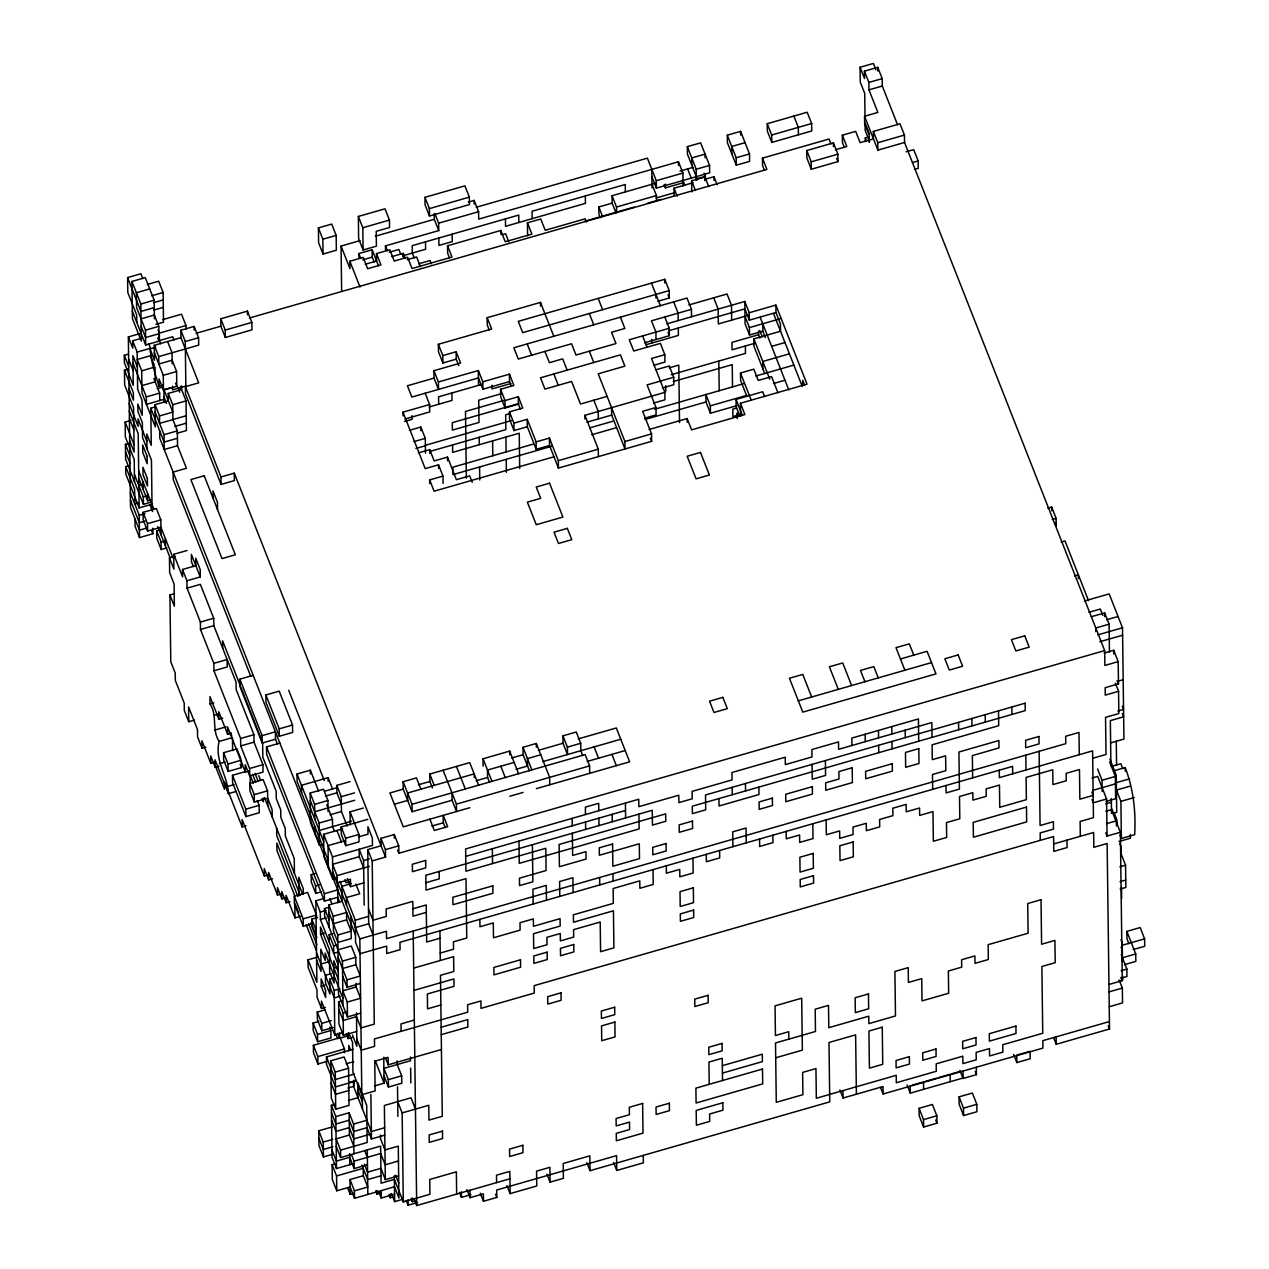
<?xml version="1.0" encoding="UTF-8"?>
<svg xmlns="http://www.w3.org/2000/svg" width="1269" height="1269" viewBox="0 0 1269 1269"><rect width="100%" height="100%" fill="white"/><g stroke="black" fill="none" stroke-linecap="round" stroke-linejoin="round"><path stroke-width="1.5" d="M136.782 322.405L136.687 314.998L127.788 292.409L127.598 277.578L140.922 273.755L142.826 278.593M864.998 115.669L864.728 93.398L860.271 82.12L860.081 67.273L873.405 63.45L875.943 69.906M131.944 281.448L140.843 304.021L141.319 341.123L132.42 318.535L131.944 281.448L145.269 277.625L154.168 300.198L154.406 318.757M318.408 227.912L331.717 224.09L336.174 235.384L336.364 250.215L323.04 254.038L318.598 242.76L318.408 227.912L322.849 239.207L323.04 254.038M358.35 216.444L384.999 208.798L389.44 220.092L389.535 227.5L376.211 231.323L376.401 246.17L363.093 249.993L358.635 238.699L358.35 216.444L362.807 227.738L363.093 249.993M424.941 197.329L464.898 185.861L469.34 197.139L469.435 204.563L429.493 216.031L425.036 204.737L424.941 197.329L429.398 208.608L429.493 216.031M860.081 67.273L864.538 78.567L864.443 71.143L877.751 67.32L882.209 78.615L882.304 86.038L897.548 124.743M147.267 284.494L158.688 281.21L163.13 292.505L163.511 322.183L155.897 324.372M149.71 288.904L136.402 292.742L136.592 307.574L145.491 330.162L145.681 344.994L158.99 341.171L158.799 326.339L154.358 315.045L141.033 318.868M322.849 239.207L336.174 235.384M362.807 227.738L389.44 220.092M429.398 208.608L469.34 197.139M869.202 142.398L869.106 134.974L864.649 123.68L864.554 116.256L877.878 112.433L868.979 89.861L868.884 82.437L882.209 78.615M468.435 202.057L474.146 200.423L478.603 211.701L478.699 219.125L678.455 161.766L682.912 173.06L683.071 186.051M151.709 295.788L163.13 292.505M868.979 89.861L882.304 86.038M341.631 290.585L341.06 246.075L360.095 240.602M375.307 236.24L434.284 219.299L434.22 213.747M476.145 207.291L647.38 158.133L656.279 180.706L656.374 188.129L709.641 172.838L709.545 165.414L700.647 142.842L687.338 146.665L687.417 154.072L697.585 179.881M727.28 135.18L740.604 131.357L749.503 153.946L749.598 161.369L736.274 165.192L727.375 142.604L727.28 135.18L736.179 157.768L736.274 165.192M767.237 123.712L807.195 112.243L811.637 123.537L811.732 130.961L771.774 142.429L767.333 131.135L767.237 123.712L771.679 135.006L771.774 142.429M140.843 304.021L154.168 300.198M153.708 302.656L163.225 299.928M385.506 249.596L385.459 245.885L438.741 230.593L438.646 223.185L478.603 211.701M154.263 307.621L140.938 311.444L127.598 277.578M153.803 310.08L163.32 307.352M358.873 257.242L358.826 253.546L372.15 249.723L378.495 265.84M745.046 142.651L731.737 146.474L731.832 153.898M771.679 135.006L811.637 123.537M341.06 246.075L349.958 268.647L349.863 261.24L363.188 257.417L367.629 268.695L380.954 264.872L376.496 253.594L389.821 249.771L394.262 261.049L407.587 257.226L412.028 268.52L451.986 257.052L447.545 245.758L500.811 230.466L505.252 241.76L531.901 234.115L527.444 222.821L540.768 218.998L545.21 230.292L585.168 218.823L586.437 222.043M362.728 259.859L372.245 257.131L372.15 249.723M389.361 252.214L398.878 249.485L400.782 254.323M162.511 319.677L181.53 314.22L185.988 325.498L186.035 329.21M680.01 171.109L693.318 167.286M365.186 264.285L376.592 261.002L376.496 253.594M391.82 256.639L403.225 253.356L405.144 258.194M656.279 180.706L682.912 173.06M696.364 180.372L696.221 169.237L709.545 165.414M736.179 157.768L749.503 153.946M402.781 255.815L425.607 249.263L425.512 241.84M615.973 212.827L612.15 203.151L612.055 195.727L655.819 183.164M145.491 330.162L158.799 326.339M147.045 527.967L139.431 530.156L130.533 507.568L128.359 336.935L139.78 333.652M407.127 259.685L416.644 256.957L420.451 266.633M764.461 170.395L762.558 165.557L762.463 158.149L829.054 139.019L830.957 143.857M844.377 147.458L842.457 142.62L842.362 135.196L855.687 131.373L860.128 142.667L873.453 138.844L873.358 131.421L899.991 123.775L904.448 135.069L904.543 142.493L1104.68 650.585L1104.871 665.432L1118.195 661.609L1113.738 650.315L1104.236 653.043M128.359 336.935L132.801 348.214L132.706 340.806L142.223 338.062M160.719 343.804L159.434 340.568L159.339 333.144L185.988 325.498M501.81 234.828L505.617 233.734L508.79 241.808M600.205 217.618L598.936 214.398L598.841 206.974L612.15 203.151M664.163 184.624L665.432 187.86L682.548 182.942M695.872 179.119L705.374 176.391L704.105 173.155M158.895 333.747L145.586 337.57L141.129 326.292M691.764 191.936L691.621 180.801L704.929 176.978L708.736 186.654M674.125 195.6L674.045 188.177L693.064 182.72M704.485 179.437L713.987 176.708L717.175 184.766M221.076 484.409L220.98 476.985L234.289 473.163L234.384 480.586L221.076 484.409L185.496 394.072L185.401 386.664L198.71 382.841L180.928 337.665L180.832 330.257L194.141 326.434L198.599 337.713L198.694 345.136L158.736 356.605L158.831 364.029L172.14 360.206L176.597 371.5L176.788 386.331L163.463 390.154L159.022 378.876L159.117 386.284L162.924 385.189M220.774 318.789L247.423 311.127L251.865 322.421L251.96 329.845L225.327 337.491L220.869 326.196L220.774 318.789L225.232 330.067L225.327 337.491M806.767 150.535L833.4 142.889L837.857 154.184L837.952 161.607L811.303 169.253L806.862 157.959L806.767 150.535L811.208 161.829L811.303 169.253M418.643 263.825L430.064 260.557L431.333 263.778M616.575 212.589L616.512 207.021L656.454 195.553L652.012 184.259M159.434 340.568L172.758 336.745L174.027 339.981M656.01 198.012L675.029 192.539M865.331 141.636L865.284 137.924L869.091 136.83M584.708 221.266L634.183 207.069M647.491 203.246L660.816 199.423M155.738 347.23L150.028 348.864L154.469 360.158L154.279 345.311L180.928 337.665M196.14 333.303L220.869 326.196M249.406 318.011L766.904 169.427L762.463 158.149M835.399 149.774L846.82 146.49L842.362 135.196M137.353 366.931L132.896 355.637L133.277 385.316L124.378 362.728L124.283 355.32L128.09 354.225M152.09 510.233L151.455 460.155L142.556 437.583L142.366 422.736L137.909 411.442L137.813 404.034L142.271 415.312L142.08 400.481L137.639 389.186L137.163 352.084L150.472 348.261L148.568 343.423M172.473 386.173L172.521 389.884L185.845 386.062L185.274 341.535L198.599 337.713M225.232 330.067L251.865 322.421M811.208 161.829L837.857 154.184M904.543 142.493L877.894 150.139L877.799 142.715L904.448 135.069M129.676 440.803L134.133 452.097L133.562 407.571L124.663 384.999L124.473 370.151L128.28 369.057M181.53 385.903L181.578 389.615L168.269 393.438L168.365 400.845L155.04 404.668L155.326 426.939L141.985 393.057L141.7 370.802L155.024 366.979L155.215 381.81L141.89 385.633M906.082 151.82L913.696 149.631L918.137 160.925L918.233 168.349L914.426 169.427M163.463 390.154L163.273 375.323L176.597 371.5M912.427 162.559L918.137 160.925M157.197 388.695L162.908 387.045M164.082 402.543L163.907 389.567L169.618 387.917M163.558 399.434L146.427 404.351L146.332 396.927L159.656 393.104L153.93 378.59M146.998 448.861L146.807 434.03L151.265 445.324L150.789 408.221L154.596 407.127M250.723 676.298L173.219 479.523L173.123 472.1L186.432 468.277L177.533 445.689L177.359 430.857L172.901 419.563L172.711 404.716L186.035 400.893L180.309 386.379M489.184 329.956L487.28 325.118L487.185 317.71L540.467 302.403L553.807 336.285M134.514 481.776L134.228 459.505L125.33 436.933L125.139 422.085L130.85 420.451M186.226 415.74L159.593 423.386L159.497 415.962L172.806 412.139L163.907 389.567M442.913 362.997L442.818 355.574L456.126 351.751L456.221 359.175L442.913 362.997L438.455 351.703L438.36 344.296L491.642 328.988L487.185 317.71M664.766 279.291L518.275 321.343L522.717 332.637L669.223 290.585L664.766 279.291L664.813 283.003M174.9 426.432L186.321 423.164M151.011 502.159L143.413 504.348L125.615 459.188L125.425 444.34L129.232 443.262M177.533 445.689L164.224 449.512L164.034 434.68L177.359 430.857M176.899 433.3L186.416 430.572L186.035 400.893M177.454 438.265L164.129 442.088L150.789 408.221M657.897 301.276L669.318 297.993L669.223 290.585M433.935 370.691L438.392 381.985L438.487 389.409L434.03 378.114L433.935 370.691L460.584 363.045L456.126 351.751M152.47 504.079L139.146 507.901L125.805 474.019L125.71 466.611L129.517 465.517M434.03 378.114L407.397 385.76L411.854 397.054L478.445 377.94L482.886 389.218L509.519 381.572L509.424 374.165L482.791 381.81L482.886 389.218M688.972 304.925L727.026 293.996L731.483 305.29L731.674 320.121M438.392 381.985L478.35 370.516L482.791 381.81M620.398 317.171L624.84 328.449L611.515 332.272L615.973 343.566L576.015 355.034L571.573 343.756L518.291 359.048L513.85 347.754L686.989 298.041L691.431 309.335L651.473 320.803L655.93 332.097L656.025 339.521M666.796 323.865L744.792 301.467L749.249 312.745L749.344 320.169L775.978 312.523L775.882 305.099L749.249 312.745M664.797 316.98L669.239 328.274L629.281 339.743L633.739 351.037L660.372 343.391L664.813 354.685L664.908 362.093L653.503 365.377M482.331 384.253L438.582 396.816L438.677 404.24M668.795 330.733L744.887 308.875L749.344 320.169M138.86 485.646L142.667 484.552M403.019 415.883L402.971 412.171L429.62 404.525L425.163 393.231M644.604 342.789L669.334 335.698L669.239 328.274M429.16 406.968L451.986 400.417L451.891 392.993M510.979 383.492L491.944 388.948L491.896 385.237M646.048 344.708L678.392 335.413L678.296 328.005M748.789 315.204L718.349 323.944L718.159 309.113L713.717 297.818M505.094 407.983L504.999 400.56L518.323 396.737L518.418 404.161L505.094 407.983L500.652 396.689L500.557 389.266L513.882 385.443L509.424 374.165M404.97 419.04L429.715 411.933L429.62 404.525M404.525 421.498L412.139 419.309L412.092 415.597M501.556 393.644L478.73 400.195L479 422.45L452.367 430.096L452.272 422.672L518.862 403.558M143.413 504.348L143.318 496.925L147.109 495.846M138.607 502.936L134.8 504.031L134.609 489.184L125.71 466.611M762.748 323.769L762.843 331.193L749.535 335.016L749.44 327.592L779.88 318.852M138.765 478.223L147.664 500.811L151.471 499.716M503.555 400.512L465.501 411.442L466.357 478.207M664.813 354.685L651.505 358.508L664.845 392.375L664.94 399.798L653.519 403.082M409.427 430.334L420.832 427.05L425.289 438.344L425.48 453.192M758.545 331.019L758.592 334.73L731.959 342.376L732.054 349.8L754.881 343.249M172.981 557.9L160.909 527.254L147.601 531.077L143.143 519.782L143.048 512.375L156.373 508.552L160.814 519.846L161.004 534.677M152.772 528.19L152.851 533.757L139.527 537.58L139.241 515.325L144.952 513.675M764.779 373.72L753.976 346.31L753.881 338.886L780.514 331.241L780.419 323.817L775.978 312.523M513.993 430.572L513.897 423.148L527.222 419.325L527.317 426.749L513.993 430.572L509.551 419.278L509.456 411.854L522.765 408.031L518.323 396.737M655.946 369.802L669.271 365.98L673.712 377.258L673.807 384.681L662.386 387.965M509.44 413.71L505.649 414.804L505.839 429.636L429.731 451.494M669.255 367.836L678.772 365.091L679.518 422.593M413.868 441.628L425.289 438.344M145.047 521.099L139.336 522.733L130.437 500.16M147.601 531.077L147.505 523.669L160.814 519.846M425.829 445.165L511.439 420.578M671.253 374.704L745.458 353.401L745.363 345.977M415.867 448.496L425.385 445.768M771.647 346.358L784.972 342.535M607.121 396.388L580.488 404.034L571.589 381.446L544.956 389.091L540.515 377.797L620.414 354.86L624.871 366.154L598.222 373.8L624.919 441.549L625.014 448.972L611.674 415.09L611.579 407.666M673.712 377.258L647.079 384.904L655.978 407.492L656.073 414.915L644.652 418.183M418.326 452.906L429.731 449.638L434.188 460.933L447.497 457.11L456.396 479.682L469.72 475.859L472.258 482.315M673.252 381.572L732.229 364.647L732.514 386.902M166.905 547.875L161.195 549.509L156.753 538.23L156.658 530.807L160.465 529.712M789.413 353.813L762.78 361.459L762.875 368.882M584.977 419.024L584.93 415.312L664.845 392.375M746.949 396.531L740.588 380.399L740.493 372.991L753.818 369.168L758.259 380.446L771.584 376.623L777.929 392.755M161.195 549.509L161.1 542.101L164.907 541.006M443.071 483.505L442.976 476.097L438.535 464.803L425.21 468.626L402.971 412.171M586.928 422.196L611.674 415.09M755.816 376.036L793.855 365.107M549.429 438.075L549.525 445.498L536.2 449.321L536.121 441.898L549.429 438.075L558.328 460.663L558.423 468.087L651.647 441.311L651.552 433.903L642.653 411.315L655.978 407.492M532.758 444.261L452.843 467.198L452.938 474.622L551.872 446.212M589.831 427.859L612.657 421.308M654.518 409.3L743.935 383.619M429.715 483.616L429.668 479.92L442.976 476.097M175.154 556.219L169.459 557.852L173.901 569.146L173.71 554.315L187.035 550.492M591.83 434.744L616.56 427.637M645.096 419.452L705.976 401.972L705.881 394.548L710.339 405.842L710.434 413.25L737.067 405.604M773.582 383.508L784.988 380.224M710.339 405.842L746.489 395.452M739.986 416.486L736.163 406.81L736.068 399.386L762.701 391.74L764.62 396.578M553.966 456.792L434.109 491.198L429.668 479.92M649.093 429.477L687.148 418.564L691.605 429.842L744.871 414.551L740.43 403.256L807.021 384.142L775.882 305.099M736.607 408.063L732.8 409.157L732.895 416.581L738.606 414.931M558.328 460.663L598.286 449.194L584.93 415.312M624.919 441.549L651.552 433.903M173.71 554.315L182.609 576.887L182.514 569.48L195.838 565.657L195.743 558.233L200.185 569.527L200.28 576.935L186.955 580.758L187.051 588.182L200.391 622.064L200.486 629.472L213.842 663.354L213.938 670.778L240.618 738.51L240.713 745.934L249.612 768.522L249.707 775.93L263.016 772.107L262.921 764.699L254.022 742.111L253.927 734.688L236.145 689.527L236.05 682.103L213.811 625.649L213.715 618.241L200.375 584.359L187.051 588.182M194.474 720.094L188.764 721.728L184.306 710.45L184.211 703.026L175.328 680.438L175.233 673.03L170.776 661.736L169.935 594.955L173.726 593.86M200.391 622.064L213.715 618.241M200.486 629.472L213.811 625.649M213.842 663.354L227.151 659.531L227.246 666.939L213.938 670.778M262.191 743.031L262.096 735.623L275.421 731.801L275.516 739.208L262.191 743.031L239.952 686.577L239.857 679.153L253.181 675.33M236.018 791.491L228.404 793.68C227.817 775.771 214.302 760.401 219.14 741.413C211.463 729.849 217.729 715.557 210.051 703.994L213.858 702.899M265.887 694.968L279.196 691.145L292.536 725.027L292.631 732.435L279.323 736.258L265.982 702.391L265.887 694.968L279.228 728.85L279.323 736.258M214.493 715.288L218.3 714.193M210.051 703.994L209.956 696.57L218.855 719.158L222.662 718.064M214.683 730.119L226.104 726.851M218.855 719.158L218.76 711.735L227.659 734.323L231.466 733.228M219.14 741.413L232.449 737.59L232.624 750.582M188.764 721.728L188.573 706.896L197.472 729.485L197.567 736.892L202.009 748.187L205.816 747.092M240.618 738.51L253.927 734.688M279.228 728.85L292.536 725.027M1047.861 508.171L1051.668 507.077L1056.109 518.371L1056.205 525.778L1054.936 522.558M240.713 745.934L254.022 742.111M228.134 771.425L228.039 764.001L241.348 760.179L241.443 767.602L228.134 771.425L223.677 760.131L223.582 752.707L236.906 748.884L240.713 758.561M1052.302 519.465L1056.109 518.371M339.68 902.132L337.776 897.294L324.467 901.117L266.633 754.325L266.538 746.902L279.862 743.079M202.009 748.187L201.914 740.763L210.813 763.351L214.62 762.257M219.426 763.668L225.121 762.034M210.813 763.351L210.717 755.927L215.159 767.222L218.966 766.127M249.612 768.522L262.921 764.699M257.242 800.501L259.146 805.339L259.241 812.763L245.916 816.586L232.576 782.703L232.481 775.296L245.805 771.473M227.659 734.323L227.563 726.899L245.345 772.06L249.152 770.981M1061.201 542.037L1065.008 540.943L1088.516 600.634M228.309 786.257L234.019 784.623M272.2 816.95L272.105 809.543L267.664 798.249L254.339 802.071L249.898 790.777L249.803 783.354L263.111 779.531L267.569 790.825L267.759 805.656M328.243 860.461L297.105 781.434L297.009 774.011L310.334 770.188L318.598 791.158M254.339 802.071L254.244 794.648L267.569 790.825M332.541 788.937L328.1 777.659L301.467 785.305L301.562 792.713M245.916 816.586L245.821 809.162L259.146 805.339M323.246 844.218L319.439 845.297L310.54 822.724L310.175 793.046L323.484 789.223L327.941 800.517L328.084 811.637M341.345 804.102L336.904 792.808L336.808 785.4L350.117 781.577M324.943 791.126L336.348 787.859M1074.542 575.92L1078.349 574.825L1078.396 578.537M325.483 796.091L336.904 792.808M314.807 819.171L314.617 804.34L327.941 800.517M347.167 826.04L341.44 811.525L341.25 796.694L354.574 792.871M215.619 766.619L224.502 789.207L224.407 781.783L242.205 826.944L246.012 825.865M451.986 792.824L452.081 800.247L412.124 811.716L403.225 789.144L403.13 781.72L416.454 777.897L420.896 789.191M432.412 787.938L429.858 781.482L429.779 774.074L469.72 762.606L478.619 785.178M483.14 766.19L483.045 758.783L509.678 751.121L518.577 773.709M529.443 770.854L523.098 754.722L523.002 747.298L536.311 743.475L549.651 777.358L549.747 784.765M562.944 735.83L567.402 747.124L567.497 754.547L563.039 743.253L562.944 735.83L576.269 732.007L580.71 743.301L580.805 750.725L582.709 755.563M314.712 811.748L354.67 800.279M403.225 789.144L389.916 792.966L403.256 826.833L469.847 807.718M418.453 784.765L429.858 781.482M511.677 758.005L523.098 754.722M538.31 750.36L563.039 743.253M578.267 738.875L616.322 727.962L629.662 761.828L536.438 788.604M330.019 814.809L341.44 811.525M514.119 762.415L487.486 770.061L487.582 777.485L489.485 782.323M540.768 754.769L527.444 758.592L527.539 766.016L516.118 769.3M567.402 747.124L580.71 743.301M350.212 824.834L350.054 811.843L363.378 808.02M1084.44 600.998L1109.169 593.908L1122.51 627.774L1123.937 739.066L1110.613 742.888M319.439 845.297L319.153 823.042L332.478 819.219L326.752 804.705M394.358 804.245L407.682 800.422L407.587 793.014L474.178 773.884L474.225 777.596M476.176 780.768L487.582 777.485M542.751 761.638L620.763 739.256M900.435 658.96L927.084 651.314L935.967 673.887L802.785 712.131L789.445 678.249L802.769 674.426L811.668 697.014M319.249 830.465L351.592 821.186M412.124 811.716L412.028 804.292L585.168 754.595L589.609 765.889L589.704 773.297M350.054 811.843L358.953 834.431L359.048 841.855L345.723 845.677L341.282 834.383L341.187 826.96L367.82 819.314M1088.881 612.293L1100.302 609.025L1102.84 615.465M336.586 878.085L332.779 879.179L323.896 856.591L323.611 834.336L342.63 828.879M587.166 761.463L625.205 750.534M798.344 700.837L931.525 662.592M1091.34 616.718L1104.664 612.895L1109.106 624.189L1109.455 652.012M452.081 800.247L456.523 811.541L456.428 804.118L589.609 765.889M345.723 845.677L345.628 838.254L358.953 834.431M1106.647 619.764L1118.068 616.48M345.184 840.712L328.052 845.63L328.338 867.885M358.493 836.89L368.01 834.161L367.915 826.738L372.356 838.032L372.452 845.455L332.51 856.924L332.779 879.179M509.805 796.25L523.114 792.427M1109.106 624.189L1095.781 628.012L1095.829 631.708M373.149 935.079L368.692 923.784L367.756 849.596L381.065 845.773L380.97 838.349L394.294 834.526L398.736 845.82L398.831 853.244L1104.68 650.585M431.888 826.056L443.309 822.788L443.214 815.364L447.656 826.658L434.331 830.481L429.89 819.187M1097.78 634.881L1122.51 627.774M242.205 826.944L242.109 819.536L264.349 875.991L268.156 874.896M264.349 875.991L264.253 868.567L268.695 879.861L272.502 878.767M1099.779 641.749L1122.605 635.198M364.155 905.083L363.584 860.556L359.143 849.278L359.238 856.686L332.589 864.332L337.046 875.626L337.142 883.05L350.45 879.227L350.545 886.65L363.87 882.827M338.744 1009.172L343.201 1020.466L356.51 1016.643L360.967 1027.938L374.276 1024.115L372.198 860.89L385.522 857.067L385.427 849.643L398.736 845.82M321.454 891.726L315.759 893.376L311.302 882.082L311.206 874.658L315.013 873.564M363.584 860.556L369.295 858.923M337.046 875.626L369.39 866.346M268.695 879.861L268.6 872.438L277.499 895.026L281.306 893.931M315.759 893.376L315.664 885.952L319.471 884.858M277.499 895.026L277.403 887.602L281.845 898.896L285.652 897.802M312.777 923.546L303.259 926.275L294.36 903.687L294.281 896.263L307.59 892.44L316.489 915.028L316.536 918.74M350.006 881.685L346.199 882.78L344.93 879.544M351.45 883.589L341.948 886.317L342.138 901.164L328.814 904.987L329.099 927.242M281.845 898.896L281.766 891.472L286.207 902.767L290.014 901.672M324.467 901.117L324.372 893.693L337.681 889.87M465.707 856.385L625.522 810.494M317.504 957.096L308.002 959.824L316.885 982.396L315.854 900.784L323.452 898.595M343.011 1005.635L342.44 961.109L324.642 915.948L324.547 908.525L328.354 907.446M1117.466 681.358L1123.176 679.708M286.207 902.767L286.112 895.343L295.011 917.931L300.721 916.281M338.188 964.662L320.391 919.502L320.296 912.078L326.006 910.444M425.94 882.685L439.264 878.862L439.169 871.438M1118.195 661.609L1118.481 683.864L1105.156 687.687L1105.251 695.111L1118.576 691.288L1115.388 683.214M303.259 926.275L303.164 918.851L316.489 915.028M316.33 937.886L311.873 926.592L311.777 919.168L317.488 917.535M320.391 919.502L326.101 917.852M350.926 916.329L351.212 938.584L337.903 942.407L333.446 931.113L333.255 916.281L346.58 912.443L346.675 919.866L351.116 931.16L337.808 934.983L338.553 994.341L347.452 1016.929L360.777 1013.106M333.35 923.689L346.675 919.866M1012.694 773.804L1012.599 766.381L399.973 942.28L400.068 949.688L386.744 953.511L386.648 946.103L360.015 953.749L355.574 942.455L355.288 920.199L368.597 916.377M338.379 979.509L320.581 934.333L324.388 933.238M412.901 908.778L426.225 904.94L426.701 942.042L440.026 938.219M329.29 942.074L329.194 934.666L333.001 933.572M355.383 927.607L368.692 923.784M1117.846 711.037L1123.557 709.387L1122.288 706.167M426.321 912.363L412.996 916.186L412.822 901.355L386.173 909.001L386.268 916.424L372.959 920.247L368.502 908.953M337.538 952.273L333.731 953.368L333.636 945.944L337.443 944.866M441.438 1049.511L388.171 1064.802L388.076 1057.394L374.752 1061.217L375.132 1090.896L361.824 1094.719L359.825 938.901L386.458 931.256L386.553 938.679L1065.77 743.666L1065.674 736.258L1078.999 732.435L1079.284 754.69M337.998 949.831L351.307 946.008L355.764 957.286L355.859 964.71L360.301 976.004L346.976 979.827L347.072 987.25L360.396 983.427M320.962 964.012L328.576 961.823M342.44 961.109L355.764 957.286M333.921 968.215L337.728 967.121M342.535 968.533L355.859 964.71M331.114 973.672L325.403 975.306L325.498 982.729L329.956 994.024L329.766 979.176L333.573 978.082M1092.688 758.291L1106.013 754.468L1105.537 717.366L1118.846 713.543L1118.576 691.288M321.247 986.267L321.152 978.859L325.594 990.137L325.689 997.561L321.247 986.267L325.054 985.188M440.2 953.067L453.525 949.244L453.43 941.82L466.754 937.997L465.993 878.64L426.035 890.108L425.845 875.277L652.25 810.272L652.44 825.104L665.765 821.281L665.67 813.857L559.121 844.456L559.407 866.711L586.04 859.065L585.945 851.642L572.636 855.465L572.351 833.21M1111.343 766.413L1120.86 763.684L1122.764 768.522M342.392 1032.807L334.778 1034.981L334.207 990.47L339.918 988.837M413.662 968.12L453.62 956.652L453.81 971.499L440.486 975.322L442.294 1116.292L428.97 1120.115L428.779 1105.267L402.146 1112.913L403.288 1201.949L429.921 1194.303L429.731 1179.472L456.364 1171.826L456.65 1194.081M356.097 983.253L356.129 986.965L342.82 990.788L347.262 1002.082L347.452 1016.929M1113.801 770.822L1125.222 767.555C1133.376 788.937 1135.961 811.414 1134.676 834.653L1121.368 838.476L1120.083 835.24M1091.975 778.04L1097.685 776.39L1106.584 798.978L1107.044 836.081L1120.368 832.258L1111.47 809.67L1105.759 811.303M340.013 996.244L334.302 997.894L316.504 952.718M1102.174 791.396L1102.031 780.261L1115.356 776.438L1109.629 761.923M356.7 1031.491L343.391 1035.314L338.934 1024.02L338.649 1001.764L342.456 1000.67M308.002 959.824L308.097 967.232L316.98 989.82L317.076 997.244L321.533 1008.538L325.34 1007.443M347.262 1002.082L360.586 998.259L356.129 986.965M333.224 1027.509L321.818 1030.793L317.361 1019.499L317.266 1012.075L324.88 1009.902M1116.339 782.656L1129.664 778.833M1092.609 790.413L1115.451 783.861M413.948 990.391L453.905 978.907L454.001 986.33L427.367 993.976L427.558 1008.823L440.866 1005M1129.759 786.257L1116.434 790.079L1120.892 801.373L1121.368 838.476M343.391 1035.314L343.106 1013.059L346.913 1011.964M329.607 1027.287L330.876 1030.507L330.971 1037.931L317.647 1041.754L313.205 1030.46L313.11 1023.052L318.82 1021.402M321.818 1030.793L321.723 1023.369L331.225 1020.641M1106.584 798.978L1093.259 802.801L1091.99 799.581M1106.124 801.437L1115.641 798.709L1115.356 776.438M1105.664 803.896L1111.374 802.246M1120.892 801.373L1134.2 797.551M317.647 1041.754L317.551 1034.346L330.876 1030.507M1112.913 813.429L1116.72 812.334L1116.244 775.248L1109.899 759.116M327.45 1061.281L317.932 1064.009L313.491 1052.731L313.395 1045.307L340.029 1037.661L344.47 1048.955L344.518 1052.651M337.665 1033.426L339.584 1038.264L349.086 1035.52M346.278 1033.743L348.182 1038.581L351.989 1037.487M414.328 1020.07L401.02 1023.893L401.099 1031.3M1106.409 823.692L1115.927 820.964M1053.682 843.948L1093.64 832.48L1093.83 847.311L1107.139 843.488L1109.518 1028.985L1056.236 1044.276L1053.698 1037.82M317.932 1064.009L317.837 1056.601L344.47 1048.955M356.367 1080.918L335.444 1086.914L326.545 1064.342L326.45 1056.918L353.083 1049.273M441.152 1027.255L467.785 1019.61L467.88 1027.033L441.247 1034.679M330.797 1060.789L344.121 1056.966L348.563 1068.26L349.038 1105.362L335.73 1109.185L331.272 1097.891L330.797 1060.789L335.254 1072.083L335.73 1109.185M1119.004 841.474L1130.425 838.19L1130.378 834.479M346.12 1063.834L353.734 1061.661M335.254 1072.083L348.563 1068.26M354.368 1074.034L335.349 1079.507L326.45 1056.918M349.213 1082.505L354.908 1080.855M347.849 1088.009L353.559 1086.375L353.496 1080.807M1119.845 866.838L1125.555 865.204L1121.098 853.91L1121.003 846.486L1119.734 843.266M348.848 1090.515L335.539 1094.338L331.082 1083.044M401.67 1075.826L401.765 1083.25L388.457 1087.073L388.362 1079.649L401.67 1075.826L397.229 1064.532L397.181 1060.821M374.593 1085.931L384.095 1083.187L383.761 1057.22M353.607 1163.625L336.475 1168.543L332.034 1157.249L331.368 1105.315L335.175 1104.22M348.499 1100.397L358.001 1097.669L357.81 1082.822L366.709 1105.41L367.185 1142.497L340.552 1150.142L340.647 1157.566L380.605 1146.097L381.081 1183.2L394.389 1179.377L403.288 1201.949M1120.035 881.685L1125.746 880.036M1120.13 889.093L1125.841 887.459L1125.555 865.204M336.475 1168.543L335.825 1116.593L349.134 1112.77L353.591 1124.064L353.956 1153.743M332.938 1154.187L323.421 1156.916L318.979 1145.637L318.789 1130.79L332.097 1126.967M353.591 1124.064L366.9 1120.241M323.421 1156.916L323.23 1142.084L332.748 1139.356M349.134 1112.77L349.419 1135.041L336.111 1138.864L340.552 1150.142M384.666 1127.713L371.357 1131.536L353.559 1086.375M370.897 1133.994L353.781 1138.912L349.324 1127.618L336.015 1131.44L331.558 1120.146M332.843 1146.764L323.325 1149.508L318.884 1138.214M331.463 1112.723L335.92 1124.017L349.229 1120.194L353.686 1131.488L366.995 1127.665L371.452 1138.959L384.761 1135.136M1128.855 943.628L1126.951 938.79L1126.856 931.383L1140.165 927.56L1144.622 938.838L1144.717 946.262L1133.296 949.545M380.462 1134.962L380.51 1138.674L384.951 1149.968L398.276 1146.145L398.926 1198.079L394.485 1186.785L354.527 1198.269L350.085 1186.975L336.761 1190.798L332.319 1179.504L332.129 1164.672L335.936 1163.578M367.471 1164.768L354.146 1168.59L354.051 1161.167L380.7 1153.521L385.142 1164.815L398.466 1160.992M1121.78 945.405L1144.622 938.838M336.761 1190.798L336.571 1175.951L363.22 1168.305L363.315 1175.728L367.756 1187.023L354.432 1190.845L354.527 1198.269M722.347 1065.674L762.304 1054.206L762.399 1061.614L722.442 1073.098M353.988 1193.304L350.181 1194.383L349.99 1179.551L363.315 1175.728M1122.43 957.778L1135.739 953.955L1126.856 931.383M775.708 1057.791L802.357 1050.145L801.691 998.211L775.058 1005.857L775.422 1035.536L788.747 1031.713L788.842 1039.137M380.986 1175.776L367.661 1179.599L361.935 1165.085M1124.429 964.662L1135.834 961.379L1135.739 953.955M364.393 1164.117L367.566 1172.175L380.89 1168.352L385.332 1179.647L398.656 1175.824M1121.161 970.706L1126.872 969.072L1121.161 954.558M1121.257 978.129L1126.967 976.495L1126.872 969.072M375.64 1190.941L376.909 1194.161L380.716 1193.066M1118.909 981.127L1122.716 980.049L1122.668 976.337M1108.947 984.458L1122.272 980.636L1120.368 832.258M378.717 1191.575L381.255 1198.031L394.58 1194.208M389.06 1194.526L390.329 1197.762L394.12 1196.667M1109.043 991.882L1122.351 988.059L1119.179 980.001M391.502 1193.558L394.675 1201.632L402.289 1199.443M411.077 1198.459L412.346 1201.68L416.153 1200.585M406.175 1200.395L408.095 1205.233L417.596 1202.489M414.154 1199.094L416.692 1205.55L509.932 1178.79M1109.233 1006.729L1122.542 1002.907L1122.351 988.059M459.552 1192.511L461.456 1197.349L470.973 1194.621M466.881 1189.608L470.069 1197.682L483.378 1193.859L483.473 1201.267L496.798 1197.444L496.702 1190.021L616.56 1155.615L616.75 1170.462L643.383 1162.801L643.288 1155.393M506.934 1185.563L510.106 1193.621L536.755 1185.976L536.565 1171.144L549.874 1167.321L550.064 1182.153L563.388 1178.33L563.198 1163.483L589.831 1155.837L590.022 1170.684L829.752 1101.857L828.99 1042.499L855.623 1034.854L856.385 1094.211M839.888 1089.976L843.06 1098.034L883.018 1086.565L883.113 1093.989L1042.928 1048.099L1042.832 1040.675L1109.423 1021.561M912.094 1085.185L923.515 1081.918L923.61 1089.325M925.418 1081.362L936.823 1078.095M938.727 1077.54L950.148 1074.272L950.243 1081.68M952.051 1073.717L959.665 1071.528M907.113 1085.09L910.285 1093.148L963.568 1077.857M1016.834 1062.565L1030.158 1058.743L1030.063 1051.319L1016.739 1055.142L1016.834 1062.565L1013.661 1054.507M959.935 1070.401L963.108 1078.46L976.432 1074.637L976.337 1067.213M919.089 1108.313L932.414 1104.49L936.855 1115.784L936.95 1123.208L923.626 1127.031L919.184 1115.737L919.089 1108.313L923.531 1119.607L923.626 1127.031M959.047 1096.844L972.355 1093.021L976.813 1104.316L976.908 1111.739L963.583 1115.562L959.142 1104.268L959.047 1096.844L963.488 1108.138L963.583 1115.562M923.531 1119.607L936.855 1115.784M963.488 1108.138L976.813 1104.316M1117.196 680.628L1118.481 683.864M1122.383 713.59L1123.652 716.811L1110.343 720.633L1110.898 765.159M864.443 71.143L868.884 82.437M873.358 131.421L877.799 142.715M864.554 116.256L877.894 150.139M869.551 134.371L865.093 123.077L865.188 130.501L869.646 141.795M865.284 137.924L866.568 141.145M1097.59 768.982L1102.031 780.261M1114.277 813.302L1116.815 819.758L1116.894 825.326M1111.93 809.067L1116.371 820.361L1116.434 825.929M1091.895 792.157L1093.164 795.377L1079.84 799.2L1079.475 769.522L1066.15 773.344L1066.246 780.768L1052.921 784.591L1052.731 769.76L1026.098 777.405L1026.383 799.66L999.75 807.306L999.464 785.051L986.14 788.874L986.235 796.298L972.926 800.12L972.831 792.697L959.507 796.52L959.792 818.775L946.484 822.598L946.674 837.445L933.349 841.268L932.969 811.589L919.66 815.412L919.565 807.988L906.24 811.811L906.145 804.387L892.821 808.226L892.916 815.634L879.607 819.457L879.703 826.88L866.378 830.703L866.283 823.28L852.974 827.102L853.069 834.526L839.745 838.349L839.65 830.925L826.325 834.748L826.151 819.917M1105.775 832.845L1107.044 836.081M836.683 158.387L837.952 161.607M1120.971 939.71L1122.24 942.946L1122.478 961.49M793.871 116.066L798.328 127.36L798.423 134.784M1121.066 947.134L1122.335 950.37M1120.987 977.416L1122.272 980.636M1108.249 1025.749L1109.518 1028.985M913.759 655.137L909.318 643.843L895.993 647.666L904.892 670.238M804.562 385.11L802.658 380.272L802.738 385.839M773.535 313.491L802.119 386.077M760.21 317.313L788.795 389.9M762.843 331.193L765.381 337.633M687.338 146.665L696.221 169.237M759.766 330.543L762.304 336.999M758.592 334.73L759.861 337.966M687.608 168.92L691.431 178.596M691.621 180.801L695.428 190.493M744.982 316.298L749.44 327.592M753.881 338.886L769.76 379.209M749.535 335.016L745.077 323.722L744.792 301.467M683.008 180.484L684.911 185.322M878.259 677.9L873.802 666.606L860.493 670.429L864.935 681.723M674.045 188.177L677.218 196.251M740.493 372.991L751.296 400.401M651.917 176.835L656.374 188.129M851.61 685.546L842.727 662.957L829.403 666.78L838.301 689.368M736.068 399.386L742.428 415.518M738.431 416.248L737.162 413.028L737.226 418.596M673.665 301.863L678.106 313.157L678.201 320.581M975.163 1071.417L976.432 1074.637M668.033 294.773L669.318 297.993M705.976 401.972L710.434 413.25M651.457 283.114L660.34 305.686M668.065 332.462L669.334 335.698M612.055 195.727L616.512 207.021M598.841 206.974L602.648 216.65M642.606 335.92L647.047 347.214M935.681 1119.972L936.95 1123.208M598.175 298.405L602.632 309.699M650.378 438.091L651.647 441.311M589.308 313.522L593.749 324.816M880.575 1087.533L883.113 1093.989M589.339 351.212L593.781 362.506M593.813 400.211L598.254 411.489L598.349 418.913M567.148 370.151L562.706 358.857L549.382 362.68L544.94 351.402M553.823 373.974L558.281 385.268M527.174 343.931L531.616 355.225M549.525 445.498L558.423 468.087M527.222 419.325L536.121 441.898M509.519 381.572L511.423 386.41M518.418 404.161L520.322 408.999M527.317 426.749L536.2 449.321M434.823 213.493L438.646 223.185M434.284 219.299L438.741 230.593M449.543 258.019L447.64 253.181L447.545 245.758M500.557 389.266L504.999 400.56M509.456 411.854L513.897 423.148M456.221 359.175L458.759 365.631M611.896 754.357L616.337 765.651M414.202 257.924L412.298 253.086L412.203 245.663L518.735 215.08L518.831 222.487M438.36 344.296L442.818 355.574M594.13 746.902L598.571 758.18M385.459 245.885L387.378 250.739M372.245 257.131L374.149 261.969M358.826 253.546L360.729 258.384M349.863 261.24L360.031 287.048M523.002 747.298L531.885 769.886M500.811 766.238L505.252 777.532M483.045 758.783L491.944 781.355M613.577 1162.388L616.75 1170.462M456.412 766.428L465.295 789.001M443.087 770.251L456.428 804.118M586.849 1162.61L590.022 1170.684M429.779 774.074L434.22 785.368M443.309 822.788L445.213 827.626M403.13 781.72L412.028 804.292M546.891 1174.095L550.064 1182.153M397.562 850.008L398.831 853.244M180.832 330.257L185.274 341.535M380.97 838.349L385.427 849.643M234.289 473.163L385.522 857.067M167.603 341.488L172.045 352.782L172.187 363.917M185.401 386.664L220.98 476.985M367.756 849.596L372.198 860.89M158.07 329.924L159.339 333.144M336.808 785.4L341.25 796.694M177.866 387.346L179.77 392.184M495.529 1194.224L496.798 1197.444M157.721 337.951L158.99 341.171M175.519 383.111L176.788 386.331M359.238 856.686L363.68 867.98M154.279 345.311L158.736 356.605M288.713 690.273L324.293 780.594M154.374 352.734L163.273 375.323M341.187 826.96L345.628 838.254M168.269 393.438L172.711 404.716M154.39 365.361L150.567 355.685L137.258 359.508L141.7 370.802M480.301 1193.209L483.473 1201.267M132.325 311.127L145.681 344.994M336.919 830.513L341.377 841.807M164.002 396.975L166.556 403.431M355.891 884.112L359.714 893.788L346.389 897.611L346.485 905.035M159.117 386.284C155.024 374.022 151.201 361.697 150.028 348.864M334.477 831.481L332.573 826.642L332.478 819.219M347.373 878.576L350.545 886.65M132.706 340.806L137.163 352.084M310.175 793.046L314.617 804.34M155.04 404.668L159.497 415.962M310.27 800.469L319.153 823.042M323.611 834.336L332.51 856.924M155.135 412.092L164.034 434.68M340.029 881.479L355.288 920.199M297.009 774.011L323.706 841.759M132.991 363.061L146.332 396.927M336.317 879.227L359.825 938.901M332.684 871.755L337.142 883.05M128.645 359.19L133.086 370.485M315.442 833.416L159.783 438.217L159.688 430.81M316.076 835.018L319.249 843.092M319.899 844.71L324.341 855.988M324.975 857.606L355.479 935.031M124.283 355.32L128.74 366.598M275.516 739.208L277.419 744.046M124.473 370.151L133.372 392.74L133.467 400.147L129.026 388.869M415.471 1109.09L411.013 1097.812L384.38 1105.458L385.332 1179.647M329.797 898.579L331.701 903.417M146.903 441.453L138.004 418.865L138.099 426.289L129.216 403.701M200.28 576.935L191.381 554.363L191.476 561.786L193.38 566.624M239.857 679.153L262.096 735.623M266.538 746.902L324.372 893.693M328.814 904.987L333.255 916.281M240.396 685.974L222.614 640.813L222.709 648.237M241.031 687.592L244.219 695.666M244.854 697.268L249.295 708.562M249.93 710.18L258.194 731.15M258.828 732.752L262.001 740.826M328.909 912.395L337.808 934.983M385.633 1058.362L388.171 1064.802M129.311 411.124L138.194 433.712L139.146 507.901M311.206 874.658L315.664 885.952M324.547 908.525L329.004 919.819M129.406 418.548L133.848 429.826M397.705 1101.635L402.146 1112.913M388.362 1079.649L383.904 1068.355L410.553 1060.71L410.506 1056.998M315.854 900.784L320.296 912.078M329.194 934.666L333.636 945.944M338.093 957.238L346.976 979.827M383.999 1075.779L388.457 1087.073M125.139 422.085L134.038 444.673M182.514 569.48L186.955 580.758M342.63 975.956L347.072 987.25M375.212 1060.614L384.095 1083.187M338.284 972.086L333.826 960.792L334.112 983.047L329.67 971.753L329.385 949.498L320.486 926.925L320.581 934.333M138.67 470.799L153.93 509.519M258.765 775.66L260.668 780.498M150.012 505.046L152.566 511.502M125.425 444.34L129.866 455.634M157.832 526.619L169.903 557.265M255.037 773.408L258.226 781.466M264.571 797.598L302.704 894.375M311.777 919.168L316.235 930.463M342.916 998.211L325.118 953.051L325.213 960.474L320.771 949.18L321.057 971.435L316.6 960.141M125.52 451.764L129.961 463.058M134.419 474.352L143.318 496.925M156.658 530.807L161.1 542.101M252.594 774.376L255.767 782.434M262.128 798.566L263.397 801.786L263.349 798.09M300.245 895.343L276.737 835.668L276.642 828.245M311.048 922.769L316.774 937.283M356.795 1038.899L361.253 1050.193L374.561 1046.37L374.466 1038.946L467.69 1012.186L467.595 1004.762L480.919 1000.94L481.014 1008.363L534.281 993.072L534.186 985.648L1053.587 836.525L1053.778 851.372L1067.102 847.549L1067.007 840.126M253.324 783.401L250.152 775.343L250.247 782.751M297.803 896.311L276.832 843.092L276.928 850.5L294.725 895.676M308.605 923.737L316.869 944.707M352.449 1035.028L356.89 1046.322L356.462 1012.932M249.707 775.93L245.25 764.652L245.345 772.06M329.766 979.176L334.207 990.47M338.649 1001.764L343.106 1013.059M151.566 530.521L152.851 533.757M230.546 732.752L231.815 735.972M306.162 924.704L316.33 950.513M348.737 1032.776L352.544 1042.452L352.925 1072.131L361.824 1094.719M143.048 512.375L147.505 523.669M249.803 783.354L254.244 794.648M294.281 896.263L303.164 918.851M240.174 764.366L241.443 767.602M295.455 904.702L298.627 912.76M350.641 1050.24L348.737 1045.402L348.801 1050.97M130.342 492.737L139.241 515.325M169.935 594.955L174.376 606.249L174.091 583.994L169.649 572.7L169.459 557.852M395.563 1175.173L398.752 1183.247M402.463 1198.126L403.732 1201.362M335.666 1033.791L337.586 1038.629M357.906 1090.245L362.363 1101.54M139.527 537.58L135.085 526.286L134.99 518.862M223.582 752.707L228.039 764.001M232.481 775.296L245.821 809.162M334.778 1034.981L321.438 1001.114L321.533 1008.538M317.266 1012.075L321.723 1023.369M228.404 793.68L215.064 759.798L215.159 767.222M364.837 1150.888L367.375 1157.344M313.11 1023.052L317.551 1034.346M349.419 1135.041L353.877 1146.319M313.395 1045.307L317.837 1056.601M351.513 1154.711L354.051 1161.167M331.368 1105.315L335.825 1116.593M354.146 1168.59L349.705 1157.296L336.38 1161.119L331.939 1149.825M349.99 1179.551L354.432 1190.845M336.206 1146.272L340.647 1157.566M347.643 1187.943L350.181 1194.383M318.789 1130.79L323.23 1142.084M332.129 1164.672L336.571 1175.951M1125.222 767.555L1125.27 771.251M1121.526 887.301L1121.669 898.42M1116.276 741.255L1116.577 765.366M1113.738 650.315L1113.785 654.027M1111.327 798.534L1111.517 813.381M1104.664 612.895L1104.696 616.607M1080.316 836.303L1080.125 821.471L1093.45 817.633L1092.593 750.867L999.369 777.627L999.274 770.204M1051.668 507.077L1051.715 510.788M1056.141 1036.852L1056.236 1044.276M1039.137 751.327L1040.088 825.516L1053.397 821.693L1053.492 829.117L1040.183 832.94L1040.279 840.348M1025.812 755.15L1026.002 769.982M1011.837 707.023L1011.932 714.447M998.513 710.862L998.703 725.694L932.112 744.808L932.303 759.655L945.627 755.832L945.817 770.664L932.493 774.487L932.683 789.334M985.204 714.685L985.299 722.093M971.88 718.508L971.975 725.916M972.641 777.865L972.355 755.594L998.989 747.949L998.893 740.525L958.936 752.009L959.412 789.096L946.103 792.919L946.008 785.511M958.571 722.331L958.666 729.738M963.012 1071.036L963.108 1078.46M932.017 737.384L931.827 722.553L838.603 749.313L838.508 741.905L811.874 749.551L811.97 756.958L785.337 764.62L785.241 757.196L731.975 772.488L732.07 779.912L692.113 791.38L692.208 798.804L678.883 802.627L678.788 795.203L638.846 806.672L638.751 799.248L465.612 848.961L465.897 871.216L545.797 848.279L546.082 870.534L519.449 878.18L519.544 885.603L532.869 881.781L532.393 844.678M918.708 741.223L918.423 718.952L851.832 738.082L851.927 745.49M910.19 1085.741L910.285 1093.148M905.194 730.198L905.289 737.622M891.79 726.598L891.885 734.021M891.98 741.445L892.075 748.869M877.751 67.32L877.799 71.032M878.465 730.421L878.56 737.844M878.656 745.268L878.751 752.691M865.157 734.259L865.236 741.667M833.4 142.889L833.447 146.601M842.965 1090.61L843.06 1098.034M825.389 760.559L825.58 775.407L812.255 779.229L812.065 764.382M812.826 823.74L813.017 838.587L799.692 842.41L799.597 834.986L786.288 838.809L786.193 831.385M772.869 835.208L772.964 842.632L759.655 846.455L759.56 839.031M758.894 787.097L758.989 794.521L719.031 805.989L718.936 798.566M740.604 131.357L740.652 135.069M740.43 403.256L740.588 416.248M745.474 783.496L745.569 790.92M746.235 842.854L746.045 828.022L732.721 831.845L732.911 846.677M732.165 787.319L732.261 794.743M718.825 361.046L719.206 390.725M713.987 176.708L714.035 180.42M719.602 850.5L719.697 857.923L706.373 861.746L706.278 854.323M722.537 1080.506L722.251 1058.251L708.943 1062.074L709.212 1084.329M705.136 157.832L705.088 154.12L691.779 157.943L691.875 165.367M705.374 176.391L705.421 180.087M704.929 176.978L704.977 180.69M691.431 309.335L691.526 316.758M692.969 858.145L693.16 872.993L679.835 876.816L679.74 869.392L666.415 873.215L666.32 865.807M687.148 418.564L687.195 422.26M678.455 161.766L678.503 165.478M665.384 184.148L665.432 187.86M665.67 385.617L665.749 391.185M656.454 195.553L656.533 201.121M655.899 294.408L655.946 298.104M651.822 169.427L652.06 187.971M651.711 339.362L651.758 343.058M653.012 869.63L653.202 884.461L639.877 888.284L639.782 880.86L613.149 888.522L613.339 903.354L573.382 914.822L573.477 922.246L613.435 910.777L613.91 947.864L600.586 951.687L600.205 922.024L573.572 929.669L573.667 937.077L560.359 940.9L560.263 933.492L546.939 937.315L547.034 944.723L533.71 948.546L533.535 933.714L560.168 926.069L560.073 918.645L533.44 926.291L533.345 918.883L520.02 922.706L520.116 930.114L493.482 937.759L493.292 922.928L479.968 926.751L479.872 919.327M638.942 814.095L639.116 828.927L519.259 863.348L518.973 841.077M625.379 191.905L625.284 184.481L532.06 211.257L532.155 218.665M625.427 803.071L625.617 817.918M612.197 814.317L612.293 821.741M612.959 873.675L613.054 881.098M598.286 449.194L598.381 456.618M598.794 810.717L598.698 803.309L585.374 807.132L585.469 814.539M598.889 818.14L598.984 825.564M599.65 877.498L599.745 884.921M585.326 195.965L585.421 203.373L505.522 226.326L505.427 218.903M585.564 821.963L585.659 829.387M572.16 818.378L572.256 825.786M573.096 892.567L572.906 877.72L559.597 881.543L559.788 896.39M540.467 302.403L540.515 306.115M546.463 900.213L546.273 885.381L532.964 889.204L533.154 904.036M536.311 743.475L536.359 747.187M527.444 222.821L527.618 235.796M519.687 468.483L519.243 433.237L452.652 452.351L452.557 444.943M505.934 437.059L506.109 451.907M506.204 459.315L506.379 472.306M509.678 751.121L509.726 754.833M500.811 230.466L500.858 234.178M510.106 1193.621L509.837 1171.366L496.512 1175.189L496.607 1182.613M492.61 440.882L492.8 455.73M492.34 848.739L492.531 863.57M478.35 370.516L478.54 385.348M479.19 437.297L479.285 444.705M479.571 466.96L479.745 479.952M474.146 200.423L474.194 204.119M469.974 1190.259L470.069 1197.682M452.145 234.194L452.24 241.618L438.931 245.44L438.836 238.017M461.377 1191.781L461.456 1197.349M447.497 457.11L447.545 460.806M438.535 464.803L438.582 468.515M439.931 930.796L440.295 960.474M429.731 449.638L429.779 453.35M420.832 427.05L420.88 430.762M413.186 931.034L416.692 1205.55M403.225 253.356L403.272 257.068M410.633 1068.133L410.823 1082.965M412.298 1197.968L412.346 1201.68M408.015 1199.665L408.095 1205.233M394.294 834.526L394.342 838.238M397.514 1086.787L397.895 1116.466M394.342 1175.665L394.675 1201.632M390.281 1194.05L390.329 1197.762M381.16 1190.608L381.255 1198.031M376.861 1190.449L376.909 1194.161M370.881 1094.433L371.452 1138.959M367.28 1149.92L367.851 1194.446M362.268 1094.116L362.458 1108.947M353.94 1080.205L354.003 1085.772M348.118 1033.014L348.182 1038.581M349.657 1153.584L349.8 1164.72M337.586 882.447L337.855 902.846M339.505 1032.696L339.584 1038.264M328.1 777.659L328.148 781.355M314.902 826.595L314.998 834.019M310.334 770.188L310.382 773.9M303.307 894.137L303.243 888.57L298.786 877.276L299.024 895.835M294.44 873.405L294.249 858.574L285.351 835.985L285.255 828.562L280.814 817.284L280.719 809.86L276.261 798.566L276.166 791.142L262.826 757.276L262.635 742.428M294.82 903.084L295.011 917.931M247.423 311.127L247.471 314.839M217.538 509.615L217.443 502.191L213.002 490.897L213.097 498.32M194.141 326.434L194.189 330.13M165.367 538.548L165.462 545.971M159.656 393.104L159.751 400.528M147.569 493.387L147.664 500.811M143.127 482.093L143.223 489.517M204.198 475.748L190.889 479.571L222.012 558.598L235.336 554.775L204.198 475.748M549.556 483.203L536.232 487.026L540.673 498.32L527.365 502.143L536.264 524.716L562.897 517.07L549.556 483.203M700.488 452.43L687.179 456.253L696.078 478.841L709.387 475.018L700.488 452.43M567.338 528.364L554.03 532.187L558.471 543.481L571.796 539.658L567.338 528.364M722.854 697.363L709.545 701.186L713.987 712.48L727.311 708.657L722.854 697.363M958.158 654.947L944.834 658.77L949.291 670.064L962.6 666.241L958.158 654.947M1024.749 635.832L1011.425 639.655L1015.882 650.949L1029.191 647.127L1024.749 635.832M425.654 860.43L412.346 864.252L412.441 871.676L425.749 867.853L425.654 860.43M1025.146 703.2L705.516 794.981L705.707 809.812L692.398 813.635L692.303 806.212L1025.241 710.624L1025.146 703.2M852.213 767.761L838.888 771.584L838.983 778.992L825.675 782.814L825.77 790.238L852.403 782.592L852.213 767.761M918.804 748.631L905.479 752.454L905.669 767.301L918.994 763.478L918.804 748.631M612.578 843.996L599.269 847.819L599.365 855.243L639.306 843.774L639.497 858.605L612.864 866.251L612.578 843.996M692.493 821.059L679.169 824.882L679.264 832.305L692.588 828.483L692.493 821.059M772.393 798.122L759.084 801.945L759.179 809.352L772.488 805.529L772.393 798.122M812.35 786.637L785.717 794.283L785.812 801.707L812.446 794.061L812.35 786.637M892.266 763.7L865.617 771.346L865.712 778.769L892.361 771.124L892.266 763.7M492.816 885.825L452.859 897.294L452.954 904.718L492.911 893.249L492.816 885.825M666.051 843.536L652.726 847.359L652.821 854.783L666.146 850.96L666.051 843.536M1038.946 736.48L1025.622 740.303L1025.717 747.727L1039.041 743.904L1038.946 736.48M693.35 887.824L680.025 891.647L680.216 906.494L693.54 902.671L693.35 887.824M813.207 853.418L799.882 857.241L800.073 872.089L813.397 868.25L813.207 853.418M853.165 841.95L839.84 845.773L840.03 860.604L853.355 856.781L853.165 841.95M1026.478 807.084L973.212 822.375L973.402 837.207L1026.669 821.915L1026.478 807.084M520.496 959.792L493.863 967.438L493.958 974.862L520.591 967.216L520.496 959.792M547.129 952.147L533.805 955.969L533.9 963.393L547.225 959.57L547.129 952.147M573.762 944.501L560.454 948.324L560.549 955.747L573.858 951.924L573.762 944.501M693.62 910.095L680.311 913.918L680.406 921.326L693.715 917.503L693.62 910.095M813.492 875.673L800.168 879.496L800.263 886.92L813.588 883.097L813.492 875.673M561.009 992.85L547.7 996.673L547.796 1004.08L561.104 1000.258L561.009 992.85M614.672 1007.221L601.347 1011.044L601.443 1018.468L614.767 1014.645L614.672 1007.221M614.862 1022.068L601.538 1025.891L601.728 1040.723L615.053 1036.9L614.862 1022.068M708.086 995.293L694.762 999.115L694.857 1006.539L708.181 1002.716L708.086 995.293M1041.024 899.705L1027.716 903.528L1028.096 933.207L988.139 944.675L988.329 959.523L975.004 963.345L974.909 955.922L961.601 959.745L961.696 967.168L948.371 970.991L948.657 993.246L922.024 1000.892L921.738 978.637L908.414 982.46L908.223 967.628L894.915 971.451L895.486 1015.961L868.853 1023.607L868.757 1016.199L828.8 1027.668L828.514 1005.397L815.19 1009.22L815.475 1031.491L775.518 1042.959L776.279 1102.317L802.912 1094.671L802.627 1072.4L815.951 1068.577L816.332 1098.256L896.231 1075.319L896.326 1082.743L936.284 1071.274L936.189 1063.85L962.822 1056.205L962.917 1063.628L976.242 1059.805L976.147 1052.382L989.471 1048.559L989.566 1055.967L1002.875 1052.144L1002.78 1044.736L1042.737 1033.267L1041.881 966.486L1055.205 962.663L1054.92 940.408L1041.595 944.231L1041.024 899.705M868.472 993.928L855.147 997.751L855.338 1012.599L868.662 1008.776L868.472 993.928M722.061 1043.419L708.752 1047.242L708.848 1054.65L722.156 1050.827L722.061 1043.419M442.484 1131.123L429.16 1134.946L429.255 1142.37L442.58 1138.547L442.484 1131.123M882.256 1027.208L868.932 1031.031L869.408 1068.133L882.732 1064.31L882.256 1027.208M642.637 1103.459L629.313 1107.282L629.408 1114.69L616.084 1118.512L616.179 1125.936L629.503 1122.113L629.598 1129.537L616.274 1133.36L616.369 1140.783L643.002 1133.122L642.637 1103.459M762.495 1069.037L695.904 1088.152L696.094 1102.999L762.685 1083.885L762.495 1069.037M522.86 1145.288L509.551 1149.111L509.646 1156.519L522.955 1152.696L522.86 1145.288M669.366 1103.221L656.041 1107.044L656.136 1114.468L669.461 1110.645L669.366 1103.221M722.822 1102.761L696.189 1110.423L696.38 1125.254L709.688 1121.431L709.593 1114.008L722.918 1110.185L722.822 1102.761M909.365 1056.665L896.057 1060.487L896.136 1067.895L909.461 1064.072L909.365 1056.665M935.999 1049.003L922.69 1052.826L922.785 1060.249L936.094 1056.427L935.999 1049.003M975.956 1037.534L962.632 1041.357L962.727 1048.781L976.051 1044.958L975.956 1037.534M1015.914 1026.066L989.281 1033.712L989.376 1041.135L1016.009 1033.489L1015.914 1026.066M147.093 456.285L142.651 444.991L142.747 452.414L147.188 463.708L147.093 456.285M147.378 478.54L142.937 467.262L143.032 474.669L147.474 485.964L147.378 478.54"/></g></svg>
